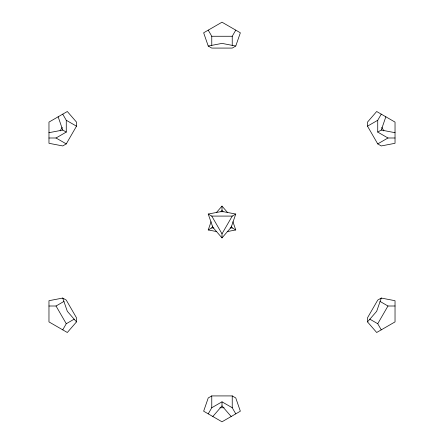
<?xml version="1.0" encoding="UTF-8"?>
<svg xmlns="http://www.w3.org/2000/svg" width="444" height="444" viewBox="0 0 444 444"><rect width="100%" height="100%" fill="white"/><g stroke="black" fill="none" stroke-linecap="round" stroke-linejoin="round"><path stroke-width="0.67" d="M48.968 306.005L48.968 321.9L67.322 332.495L76.496 321.9L76.496 317.821L66.267 300.1L62.732 298.057L48.968 300.705L48.968 306.005L56.033 306.005L63.992 301.409M48.968 137.995L48.968 143.295L62.732 145.943L66.267 143.9L76.496 126.179L76.496 122.1L67.322 111.505L48.968 122.1L48.968 137.995L56.033 137.995L66.267 143.9M367.504 126.179L367.504 122.1L376.679 111.505L395.032 122.1L395.032 143.295L381.268 145.943L377.733 143.9L367.504 126.179L377.733 120.274L381.268 114.152M395.032 306.005L395.032 300.705L381.268 298.057L377.733 300.1L367.504 317.821L367.504 321.9L376.679 332.495L395.032 321.9L395.032 306.005L387.967 306.005L380.009 301.409M235.764 46.043L240.354 32.795L222 22.2L203.646 32.795L208.236 46.043L211.766 48.08L232.234 48.08L235.764 46.043L222 43.39L208.236 46.043M216.755 231.59L208.236 229.948L211.078 221.75M235.764 214.052L231.174 227.295L222 237.895L212.826 227.295L208.236 214.052L222 211.405L235.764 214.052L232.234 216.089L222 233.816L222 237.895M395.032 137.995L387.967 137.995L377.733 132.084L381.268 130.048L385.853 116.8M381.268 298.057L376.679 311.305L367.504 321.9M60.123 130.902L62.171 127.361M62.732 329.848L66.267 323.726L74.226 319.131M232.234 45.455L232.234 36.264L235.764 30.148M208.236 229.948L211.766 227.911L212.793 226.135M220.979 211.96L222 210.184L222 206.105L227.683 212.665M208.236 413.852L211.766 407.736L211.766 395.92L232.234 395.92L235.764 397.957L240.354 411.205L222 421.8L203.646 411.205L208.236 397.957L211.766 395.92M381.268 329.848L377.733 323.726L387.967 306.005M216.317 212.665L222 206.105M212.826 416.5L222 405.905L222 401.826L211.766 407.736M56.033 137.995L66.267 132.084L66.267 120.269L62.732 114.152M377.733 143.9L387.967 137.995M48.968 132.695L62.732 130.048L66.267 132.084M227.245 231.59L235.764 229.948L232.922 221.75M208.236 30.148L211.766 36.264L232.234 36.264M208.236 214.052L211.766 216.089L232.234 216.089M211.766 227.911L213.814 227.911M230.186 227.911L232.234 227.911L235.764 229.948M219.952 407.736L224.048 407.736M381.268 130.048L395.032 132.695M66.267 120.274L76.496 126.179M369.774 319.131L377.733 323.726M222 401.826L232.234 407.736L235.764 413.852M222 405.905L231.174 416.5M76.496 321.9L67.322 311.305L62.732 298.057M381.829 127.361L383.877 130.902M222 210.184L223.021 211.96M231.207 226.135L232.234 227.911M211.766 216.089L222 233.816M56.033 306.005L66.267 323.726M58.147 116.8L62.732 130.048M377.733 120.269L377.733 132.084M232.234 395.92L232.234 407.736M211.766 36.264L211.766 45.455"/></g></svg>
